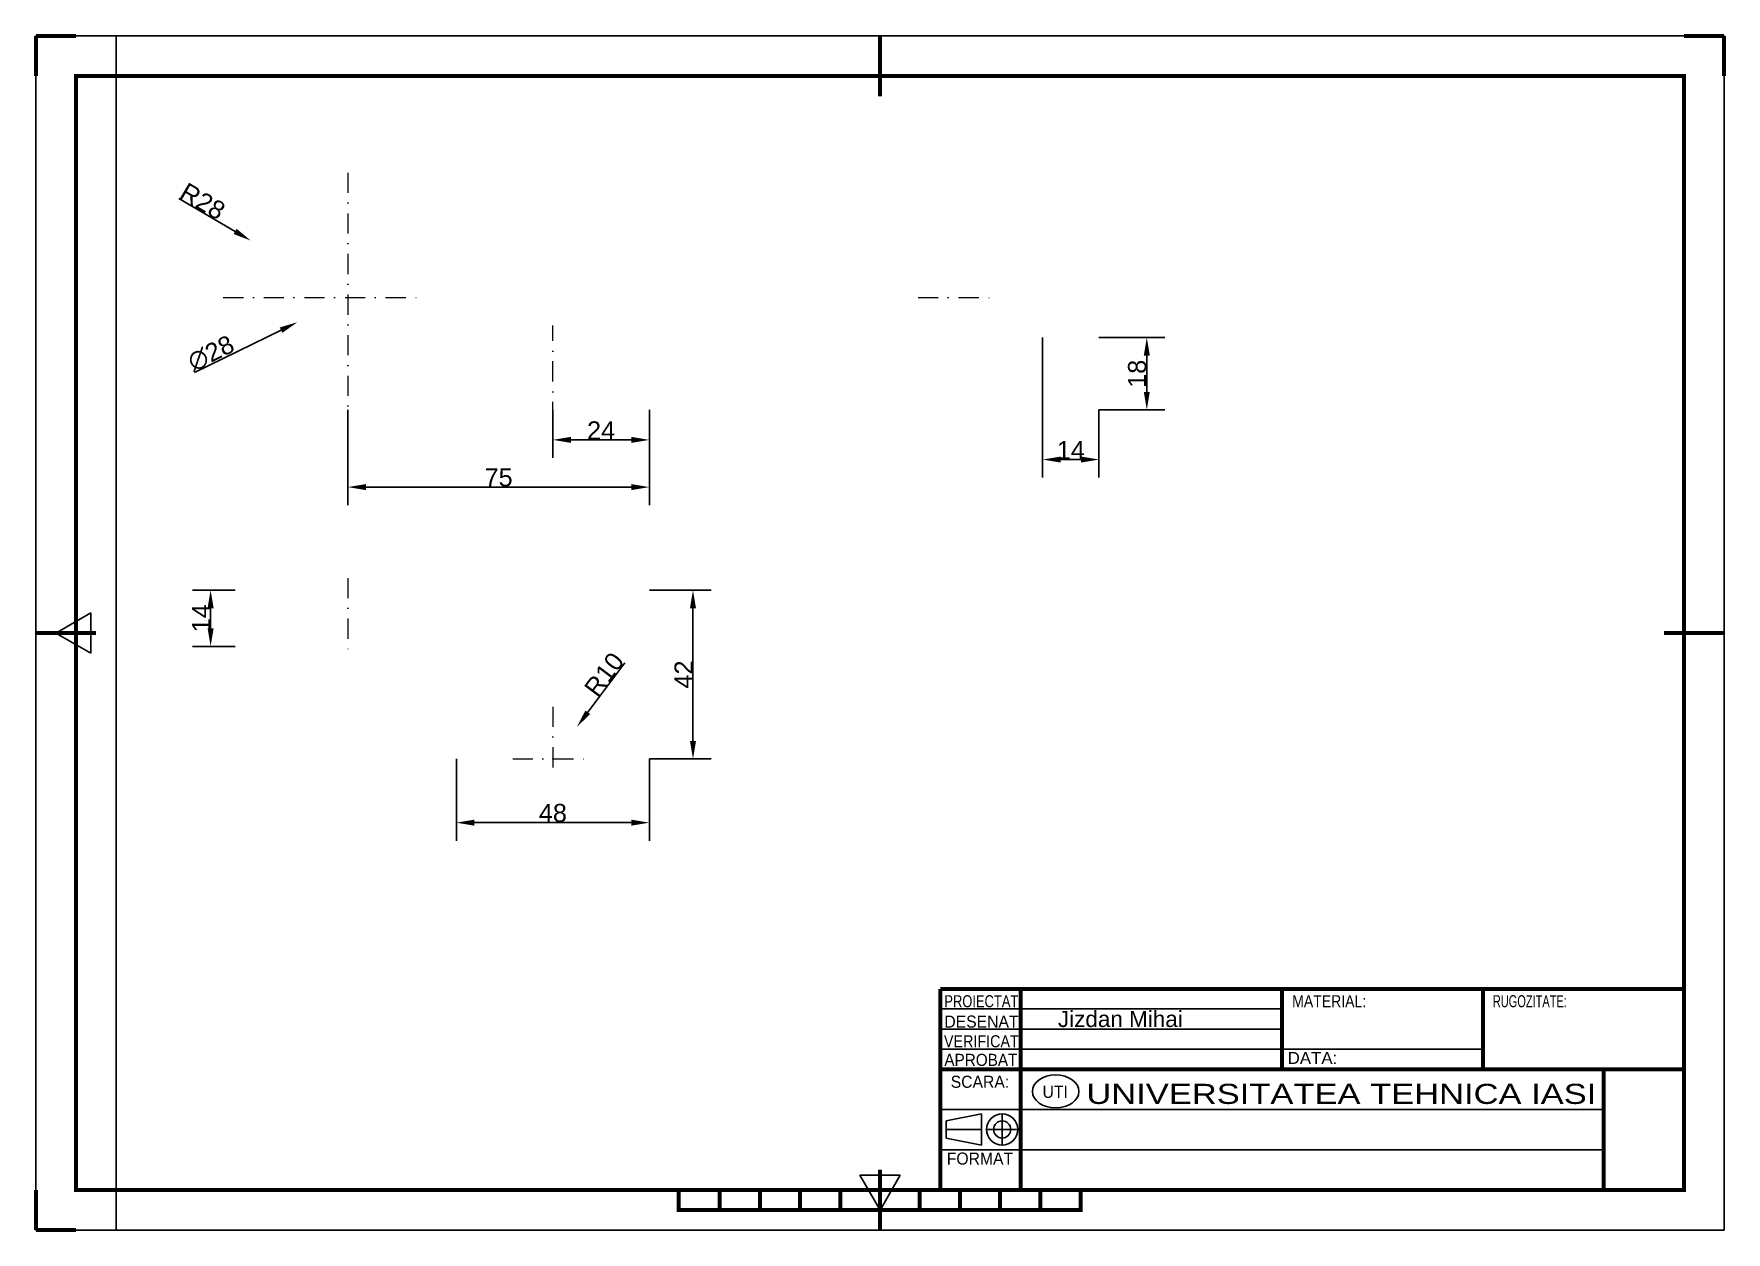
# Paper-space layout 'Layout1' of a CAD drawing. Header units: inches, sheet in millimetres. Extents: x 0 to 420, y 0 to 298.
import ezdxf
from ezdxf.enums import TextEntityAlignment as Align

# ---------------------------------------------------------------- set-up
doc = ezdxf.new("R2010")
doc.units = ezdxf.units.IN
doc.header["$LTSCALE"] = 10
doc.header["$MEASUREMENT"] = 0
doc.linetypes.add('DASHDOT', pattern=[1, 0.5, -0.25, 0, -0.25])
doc.layers.add('axe', color=240, linetype='DASHDOT', lineweight=20)
doc.layers.add('FORMAT', color=222, linetype='Continuous')
doc.styles.get("Standard").update_dxf_attribs({"font": 'arial.ttf'})
doc.styles.add('Text 4.5', font='arial.ttf')
doc.dimstyles.new('Cote 4.5', dxfattribs={"dimtxt": 4.5, "dimasz": 4.5, "dimexe": 4.5, "dimexo": 0, "dimgap": 0.09, "dimtad": 1, "dimdec": 0, "dimzin": 0, "dimdsep": 46, "dimtxsty": 'Text 4.5', "dimcen": 0.09, "dimadec": 0, "dimazin": 0, "dimtfac": 1, "dimtdec": 0, "dimtofl": 0, "dimtmove": 0, "dimatfit": 0, "dimfxl": 1, "dimtolj": 1, "dimtzin": 0, "dimarcsym": 1})

# ---------------------------------------------------------------- blocks, each defined once
blk = doc.blocks.new('*D22')
at = {"color": 0, "lineweight": -2, "transparency": 16777216}
for p, q in [((128.6188786599662, 203.9634135779527), (128.6188786599662, 192.0306154119529)), ((152.6188786599662, 203.9634135779527), (152.6188786599662, 192.0306154119529)), ((133.1188786599662, 196.5306154119529), (148.1188786599662, 196.5306154119529))]:
    blk.add_line(p, q, dxfattribs=at)
at = {"color": 0, "transparency": 16777216}
for points in [[(133.1188786599662, 197.2806154119529), (133.1188786599662, 195.7806154119529), (128.6188786599662, 196.5306154119529)], [(148.1188786599662, 197.2806154119529), (148.1188786599662, 195.7806154119529), (152.6188786599662, 196.5306154119529)]]:
    blk.add_solid(points, dxfattribs=at)
at = {"layer": 'Defpoints', "color": 0, "transparency": 16777216}
for p in [(128.6188786599662, 203.9634135779527), (152.6188786599662, 203.9634135779527), (152.6188786599662, 196.5306154119529)]:
    blk.add_point(p, dxfattribs=at)
at = {"color": 0, "transparency": 16777216, "insert": (140.6188786599662, 198.8798241431944), "char_height": 4.5, "attachment_point": 5, "style": 'Text 4.5'}
blk.add_mtext('\\A1;24', dxfattribs=at)
blk = doc.blocks.new('*D23')
at = {"color": 0, "lineweight": -2, "transparency": 16777216}
for p, q in [((77.61887865996619, 203.9634135779527), (77.61887865996619, 180.2838464783193)), ((152.6188786599662, 203.9634135779527), (152.6188786599662, 180.2838464783193)), ((82.11887865996619, 184.7838464783193), (148.1188786599662, 184.7838464783193))]:
    blk.add_line(p, q, dxfattribs=at)
at = {"color": 0, "transparency": 16777216}
for points in [[(82.11887865996619, 185.5338464783193), (82.11887865996619, 184.0338464783193), (77.61887865996619, 184.7838464783193)], [(148.1188786599662, 185.5338464783193), (148.1188786599662, 184.0338464783193), (152.6188786599662, 184.7838464783193)]]:
    blk.add_solid(points, dxfattribs=at)
at = {"layer": 'Defpoints', "color": 0, "transparency": 16777216}
for p in [(77.61887865996619, 203.9634135779527), (152.6188786599662, 203.9634135779527), (152.6188786599662, 184.7838464783193)]:
    blk.add_point(p, dxfattribs=at)
at = {"color": 0, "transparency": 16777216, "insert": (115.1188786599662, 187.1622161918255), "char_height": 4.5, "attachment_point": 5, "style": 'Text 4.5'}
blk.add_mtext('\\A1;75', dxfattribs=at)
blk = doc.blocks.new('*D24')
at = {"color": 0, "lineweight": -2, "transparency": 16777216}
for p, q in [((49.56503221063076, 248.3716950052403), (35.56818528792752, 256.5582445330259)), ((77.52887865996684, 231.9634135779526), (77.70887865996684, 231.9634135779526)), ((77.61887865996684, 231.8734135779526), (77.61887865996685, 232.0534135779526))]:
    blk.add_line(p, q, dxfattribs=at)
at = {"color": 0, "transparency": 16777216}
blk.add_solid([(49.94368485895279, 249.0190914617635), (49.18637956230874, 247.7242985487172), (53.44941094976963, 246.0997791153082)], dxfattribs=at)
at = {"layer": 'Defpoints', "color": 0, "transparency": 16777216}
for p in [(53.44941094976963, 246.0997791153082), (77.61887865996685, 231.9634135779526)]:
    blk.add_point(p, dxfattribs=at)
at = {"color": 0, "transparency": 16777216, "insert": (41.49611675576449, 255.8570619558998), "char_height": 4.5, "attachment_point": 5, "rotation": 329.67726381859524, "style": 'Text 4.5'}
blk.add_mtext('\\A1;R28', dxfattribs=at)
blk = doc.blocks.new('*D25')
at = {"color": 0, "lineweight": -2, "transparency": 16777216}
for p, q in [((77.52887865996685, 231.9634135779527), (77.70887865996686, 231.9634135779527)), ((77.61887865996687, 231.8734135779527), (77.61887865996688, 232.0534135779527)), ((61.01196221874383, 223.8110932754722), (39.49922207711158, 213.2505085432411))]:
    blk.add_line(p, q, dxfattribs=at)
at = {"color": 0, "transparency": 16777216}
blk.add_solid([(60.68146274702164, 224.4843466447109), (61.34246169046601, 223.1378399062334), (65.05148243417645, 225.7940901058053)], dxfattribs=at)
at = {"layer": 'Defpoints', "color": 0, "transparency": 16777216}
for p in [(90.18627488575729, 238.1327370501001), (65.05148243417645, 225.7940901058053)]:
    blk.add_point(p, dxfattribs=at)
at = {"color": 0, "transparency": 16777216, "insert": (43.56729448259459, 218.0474679901386), "char_height": 4.5, "attachment_point": 5, "rotation": 26.146379870223498, "style": 'Text 4.5'}
blk.add_mtext('\\A1;∅28', dxfattribs=at)
blk = doc.blocks.new('*D26')
at = {"color": 0, "lineweight": -2, "transparency": 16777216}
for p, q in [((49.61887865996621, 159.1749801050942), (38.97438645181093, 159.1749801050942)), ((43.47438645181093, 154.6749801050942), (43.47438645181093, 149.6749801050942)), ((49.61887865996621, 145.1749801050942), (38.97438645181093, 145.1749801050942))]:
    blk.add_line(p, q, dxfattribs=at)
at = {"color": 0, "transparency": 16777216}
for points in [[(42.72438645181093, 154.6749801050942), (44.22438645181093, 154.6749801050942), (43.47438645181093, 159.1749801050942)], [(42.72438645181093, 149.6749801050942), (44.22438645181093, 149.6749801050942), (43.47438645181093, 145.1749801050942)]]:
    blk.add_solid(points, dxfattribs=at)
at = {"layer": 'Defpoints', "color": 0, "transparency": 16777216}
for p in [(49.61887865996621, 159.1749801050942), (43.47438645181093, 145.1749801050942), (49.61887865996621, 145.1749801050942)]:
    blk.add_point(p, dxfattribs=at)
at = {"color": 0, "transparency": 16777216, "insert": (41.12517772056949, 152.1749801050942), "char_height": 4.5, "attachment_point": 5, "rotation": 90, "style": 'Text 4.5'}
blk.add_mtext('\\A1;14', dxfattribs=at)
blk = doc.blocks.new('*D27')
at = {"color": 0, "lineweight": -2, "transparency": 16777216}
for p, q in [((152.6188786599662, 159.1749801050942), (167.9748704536569, 159.1749801050942)), ((163.4748704536569, 154.6749801050942), (163.4748704536569, 121.6749801050942)), ((152.6188786599662, 117.1749801050942), (167.9748704536569, 117.1749801050942))]:
    blk.add_line(p, q, dxfattribs=at)
at = {"color": 0, "transparency": 16777216}
for points in [[(162.7248704536569, 154.6749801050942), (164.2248704536569, 154.6749801050942), (163.4748704536569, 159.1749801050942)], [(162.7248704536569, 121.6749801050942), (164.2248704536569, 121.6749801050942), (163.4748704536569, 117.1749801050942)]]:
    blk.add_solid(points, dxfattribs=at)
at = {"layer": 'Defpoints', "color": 0, "transparency": 16777216}
for p in [(152.6188786599662, 159.1749801050942), (152.6188786599662, 117.1749801050942), (163.4748704536569, 117.1749801050942)]:
    blk.add_point(p, dxfattribs=at)
at = {"color": 0, "transparency": 16777216, "insert": (161.1256617224155, 138.1749801050942), "char_height": 4.5, "attachment_point": 5, "rotation": 90, "style": 'Text 4.5'}
blk.add_mtext('\\A1;42', dxfattribs=at)
blk = doc.blocks.new('*D28')
at = {"color": 0, "lineweight": -2, "transparency": 16777216}
for p, q in [((104.6188786599662, 117.1749801050942), (104.6188786599662, 96.83283980926376)), ((152.6188786599662, 117.1749801050942), (152.6188786599662, 96.83283980926376)), ((109.1188786599662, 101.3328398092638), (148.1188786599662, 101.3328398092638))]:
    blk.add_line(p, q, dxfattribs=at)
at = {"color": 0, "transparency": 16777216}
for points in [[(109.1188786599662, 102.0828398092638), (109.1188786599662, 100.5828398092638), (104.6188786599662, 101.3328398092638)], [(148.1188786599662, 102.0828398092638), (148.1188786599662, 100.5828398092638), (152.6188786599662, 101.3328398092638)]]:
    blk.add_solid(points, dxfattribs=at)
at = {"layer": 'Defpoints', "color": 0, "transparency": 16777216}
for p in [(104.6188786599662, 117.1749801050942), (152.6188786599662, 117.1749801050942), (152.6188786599662, 101.3328398092638)]:
    blk.add_point(p, dxfattribs=at)
at = {"color": 0, "transparency": 16777216, "insert": (128.6188786599662, 103.7204182540114), "char_height": 4.5, "attachment_point": 5, "style": 'Text 4.5'}
blk.add_mtext('\\A1;48', dxfattribs=at)
blk = doc.blocks.new('*D29')
at = {"color": 0, "lineweight": -2, "transparency": 16777216}
for p, q in [((250.4661502279082, 221.9634135779527), (250.4661502279082, 187.1361284174258)), ((264.4661502279082, 203.9634135779527), (264.4661502279082, 187.1361284174258)), ((254.9661502279082, 191.6361284174258), (259.9661502279082, 191.6361284174258))]:
    blk.add_line(p, q, dxfattribs=at)
at = {"color": 0, "transparency": 16777216}
for points in [[(254.9661502279082, 192.3861284174258), (254.9661502279082, 190.8861284174258), (250.4661502279082, 191.6361284174258)], [(259.9661502279082, 192.3861284174258), (259.9661502279082, 190.8861284174258), (264.4661502279082, 191.6361284174258)]]:
    blk.add_solid(points, dxfattribs=at)
at = {"layer": 'Defpoints', "color": 0, "transparency": 16777216}
for p in [(250.4661502279082, 221.9634135779527), (264.4661502279082, 203.9634135779527), (264.4661502279082, 191.6361284174258)]:
    blk.add_point(p, dxfattribs=at)
at = {"color": 0, "transparency": 16777216, "insert": (257.4661502279082, 193.9853371486672), "char_height": 4.5, "attachment_point": 5, "style": 'Text 4.5'}
blk.add_mtext('\\A1;14', dxfattribs=at)
blk = doc.blocks.new('*D30')
at = {"color": 0, "lineweight": -2, "transparency": 16777216}
for p, q in [((264.4661502279083, 221.9634135779528), (280.873287018109, 221.9634135779528)), ((276.373287018109, 208.4634135779528), (276.373287018109, 217.4634135779528)), ((264.4661502279083, 203.9634135779528), (280.873287018109, 203.9634135779528))]:
    blk.add_line(p, q, dxfattribs=at)
at = {"color": 0, "transparency": 16777216}
for points in [[(275.623287018109, 217.4634135779528), (277.123287018109, 217.4634135779528), (276.373287018109, 221.9634135779528)], [(275.623287018109, 208.4634135779528), (277.123287018109, 208.4634135779528), (276.373287018109, 203.9634135779528)]]:
    blk.add_solid(points, dxfattribs=at)
at = {"layer": 'Defpoints', "color": 0, "transparency": 16777216}
for p in [(264.4661502279083, 221.9634135779528), (276.373287018109, 221.9634135779528), (264.4661502279083, 203.9634135779528)]:
    blk.add_point(p, dxfattribs=at)
at = {"color": 0, "transparency": 16777216, "insert": (273.9857085733614, 212.9634135779527), "char_height": 4.5, "attachment_point": 5, "rotation": 90, "style": 'Text 4.5'}
blk.add_mtext('\\A1;18', dxfattribs=at)
blk = doc.blocks.new('*D31')
at = {"color": 0, "lineweight": -2, "transparency": 16777216}
for p, q in [((137.3133916426609, 128.7790933410874), (146.5579858513118, 141.1173713138184)), ((128.5288786599669, 117.1749801050937), (128.7088786599669, 117.1749801050937)), ((128.6188786599669, 117.0849801050937), (128.6188786599669, 117.2649801050937))]:
    blk.add_line(p, q, dxfattribs=at)
at = {"color": 0, "transparency": 16777216}
blk.add_solid([(136.713178889075, 129.2288095298475), (137.9136043962468, 128.3293771523274), (134.6150945101007, 125.1778168195721)], dxfattribs=at)
at = {"layer": 'Defpoints', "color": 0, "transparency": 16777216}
for p in [(134.6150945101007, 125.1778168195721), (128.6188786599669, 117.1749801050937)]:
    blk.add_point(p, dxfattribs=at)
at = {"color": 0, "transparency": 16777216, "insert": (141.3740972696341, 138.1805141595939), "char_height": 4.5, "attachment_point": 5, "rotation": 53.157199526514184, "style": 'Text 4.5'}
blk.add_mtext('\\A1;R10', dxfattribs=at)

psp = doc.layouts.get("Layout1")

# ---------------------------------------------------------------- linework, layer by layer
at = {"layer": 'axe'}
for p, q in [((77.61887865996619, 262.9634135779527), (77.61887865996619, 200.9634135779527)), ((46.61887865996619, 231.9634135779527), (94.61887865996619, 231.9634135779527)), ((219.4661502279082, 231.9634135779527), (239.4661502279082, 231.9634135779527)), ((128.6188786599662, 200.9634135779527), (128.6188786599662, 224.9634135779527)), ((77.61887865996619, 162.1749801050942), (77.61887865996619, 142.1749801050942)), ((128.6188786599662, 130.1749801050942), (128.6188786599662, 114.1749801050942)), ((118.6188786599662, 117.1749801050942), (138.6188786599662, 117.1749801050942))]:
    psp.add_line(p, q, dxfattribs=at)
at = {"layer": 'FORMAT'}
for p, q in [((420, 297), (0, 297)), ((0, 297), (0, 0)), ((20, 0), (20, 297)), ((420, 0), (420, 297)), ((245, 60), (270, 60)), ((225, 55), (310, 55)), ((225, 50), (310, 50)), ((225, 45), (360, 45)), ((390, 30), (225, 30)), ((226.4694432676224, 27.17688377115064), (235.2347557639969, 28.93004182688856)), ((226.4694432676224, 25.03686162561007), (226.4694432676224, 27.17688377115064)), ((235.2347557639969, 28.93004182688856), (235.2347557639969, 25.03686162561008)), ((240.3942610737085, 28.93004182688856), (240.3942610737085, 21.14368142433159)), ((235.2347557639969, 25.03686162561007), (226.4694432676224, 25.03686162561007)), ((226.4694432676224, 25.03686162561007), (226.4694432676224, 22.89683948006951)), ((226.4694432676224, 22.89683948006951), (235.2347557639969, 21.14368142433159)), ((235.2347557639969, 21.14368142433159), (235.2347557639969, 25.03686162561007)), ((236.5010808724301, 25.03686162561007), (244.287441274987, 25.03686162561007)), ((390, 20), (225, 20)), ((420, 0), (420, 10)), ((0, 0), (420, 0)), ((420, 0), (410, 0))]:
    psp.add_line(p, q, dxfattribs=at)
at = {"layer": 'FORMAT', "const_width": 1}
for points in [[(0, 297), (10, 297)], [(0, 297), (0, 287)], [(210, 297), (210, 282)], [(420, 297), (410, 297)], [(420, 297), (420, 287)], [(0, 148.5), (15, 148.5)], [(420, 148.5), (405, 148.5)], [(410, 60), (225, 60)], [(225, 60), (225, 10)], [(245, 60), (245, 10)], [(310, 60), (310, 40)], [(360, 60), (360, 40)], [(410, 40), (225, 40)], [(245, 40), (245, 10)], [(390, 10), (390, 40)], [(210, 0), (210, 15)], [(0, 0), (0, 10)], [(170.1082863668325, 10), (170.1082863668325, 5)], [(180.1082863668325, 10), (180.1082863668325, 5)], [(190.1082863668325, 10), (190.1082863668325, 5)], [(200.1082863668325, 10), (200.1082863668325, 5)], [(219.8917136331675, 10), (219.8917136331675, 5)], [(229.8917136331675, 10), (229.8917136331675, 5)], [(239.8917136331675, 10), (239.8917136331675, 5)], [(249.8917136331675, 10), (249.8917136331675, 5)], [(0, 0), (10, 0)]]:
    psp.add_lwpolyline(points, dxfattribs=at)
for points in [[(10, 10), (410, 10), (410, 287), (10, 287)], [(259.8917136331675, 10), (159.8917136331675, 10), (159.8917136331675, 5), (259.8917136331675, 5)]]:
    psp.add_lwpolyline(points, close=True, dxfattribs=at)
at = {"layer": 'FORMAT'}
for points in [[(13.66025403784437, 143.5), (13.66025403784437, 153.5), (5, 148.5)], [(215, 13.66025403784438), (205, 13.66025403784438), (210, 5)]]:
    psp.add_lwpolyline(points, close=True, dxfattribs=at)
for radius in [3.893180201278483, 2.14002214554057]:
    psp.add_circle((240.3942610737085, 25.03686162561007), radius, dxfattribs=at)
psp.add_ellipse((253.6955624004931, 34.50603433058131), major_axis=(5.775137028191239, 0), ratio=0.71127552099012, dxfattribs=at)
for p in [(160.1082863668325, 10), (175.8917136331675, 10), (181.1082863668325, 10), (196.8917136331675, 10), (202.1082863668325, 10), (217.8917136331675, 10), (238.8917136331675, 10), (259.8917136331675, 10), (159.8917136331675, 5), (176.1082863668325, 5), (180.8917136331675, 5), (197.1082863668325, 5), (201.8917136331675, 5), (222.8917136331675, 5), (243.8917136331675, 5)]:
    psp.add_point(p, dxfattribs=at)

# ---------------------------------------------------------------- texts
at = {"color": 7, "insert": (254.2629390432767, 54.50734886744476), "char_height": 4, "attachment_point": 1}
psp.add_mtext_dynamic_manual_height_columns('Jizdan Mihai', width=65.29977997578499, gutter_width=12.5, heights=[0], dxfattribs=at)
at = {"layer": 'FORMAT'}
for s, height, width, p, p2 in [('PROIECTAT', 3, 0.7674219502073956, (226.008374874491, 55.42812559544927), (244.4139381550449, 55.42812559544927)), ('MATERIAL:', 3, 0.8319475771372375, (312.5406730829454, 55.42812559544927), (330.9462363634993, 55.42812559544927)), ('RUGOZITATE:', 3, 0.6533148294058746, (362.456412210151, 55.42812559544927), (380.8619754907049, 55.42812559544927)), ('DESENAT', 3, 0.9326075042250721, (226.008374874491, 50.3658257573743), (244.469041426406, 50.3658257573743)), ('VERIFICAT', 3, 0.8509633099681849, (225.89815832573, 45.46859847426185), (244.5241547038058, 45.46859847426185)), ('APROBAT', 3, 0.9079873136876516, (226.008374874491, 40.84650280454662), (244.1935150635654, 40.84650280454662)), ('UNIVERSITATEA TEHNICA IASI', 5, 1.228774731372134, (261.339737954293, 31.38701918731658), (388.1985753302633, 31.38701918731658))]:
    psp.add_text(s, height=height, dxfattribs=dict(at, width=width)).set_placement(p, p2, align=Align.FIT)
psp.add_text('DATA:', height=3, dxfattribs=at).set_placement((311.4204431281444, 41.31872875144472))
at = {"layer": 'FORMAT', "width": 0.9326075042250721}
for s, p in [('SCARA:', (234.8666535038228, 34.49592304872476)), ('FORMAT', (234.8666535038228, 15.3960215867055))]:
    psp.add_text(s, height=3, dxfattribs=at).set_placement(p, align=Align.BOTTOM_CENTER)
psp.add_text('UTI', height=3, dxfattribs=at).set_placement((253.5733185896715, 34.38863230107381), align=Align.MIDDLE_CENTER)

# ---------------------------------------------------------------- dimensions: what is measured, and where the dimension line sits
for center, mpoint, picture, middle in [((77.61887865996685, 231.9634135779526), (53.44941094976963, 246.0997791153082), '*D24', (40.29069955419081, 253.7961155228323)), ((128.6188786599669, 117.1749801050937), (134.6150945101007, 125.1778168195721), '*D31', (143.2848373132665, 136.7488705882106))]:
    dim = psp.add_radius_dim(center=center, mpoint=mpoint, dimstyle='Cote 4.5', override={"dimlfac": -1})
    dim.commit()
    dim.dimension.update_dxf_attribs({"geometry": picture, "text_midpoint": middle, "dimtype": 164})
dim = psp.add_diameter_dim_2p(p1=(90.18627488575729, 238.1327370501001), p2=(65.05148243417645, 225.7940901058053), dimstyle='Cote 4.5', override={"dimlfac": -1})
dim.commit()
dim.dimension.update_dxf_attribs({"geometry": '*D25', "text_midpoint": (44.67487801916576, 215.7912333770414), "dimtype": 163})
for base, p1, p2, picture, middle in [((264.4661502279082, 191.6361284174258), (250.4661502279082, 221.9634135779527), (264.4661502279082, 203.9634135779527), '*D29', (257.4661502279082, 193.9853371486672)), ((152.6188786599662, 184.7838464783193), (77.61887865996619, 203.9634135779527), (152.6188786599662, 203.9634135779527), '*D23', (115.1188786599662, 187.1622161918255)), ((152.6188786599662, 196.5306154119529), (128.6188786599662, 203.9634135779527), (152.6188786599662, 203.9634135779527), '*D22', (140.6188786599662, 198.8798241431944)), ((152.6188786599662, 101.3328398092638), (104.6188786599662, 117.1749801050942), (152.6188786599662, 117.1749801050942), '*D28', (128.6188786599662, 103.7204182540114))]:
    dim = psp.add_linear_dim(base=base, p1=p1, p2=p2, dimstyle='Cote 4.5', override={"dimlfac": -1})
    dim.commit()
    dim.dimension.update_dxf_attribs({"geometry": picture, "text_midpoint": middle})
for base, p1, p2, picture, middle in [((276.373287018109, 221.9634135779528), (264.4661502279082, 203.9634135779527), (264.4661502279082, 221.9634135779527), '*D30', (273.9857085733614, 212.9634135779527)), ((43.47438645181093, 145.1749801050942), (49.61887865996619, 159.1749801050942), (49.61887865996619, 145.1749801050942), '*D26', (41.12517772056949, 152.1749801050942)), ((163.4748704536569, 117.1749801050942), (152.6188786599662, 159.1749801050942), (152.6188786599662, 117.1749801050942), '*D27', (161.1256617224155, 138.1749801050942))]:
    dim = psp.add_linear_dim(base=base, p1=p1, p2=p2, angle=90, dimstyle='Cote 4.5', override={"dimlfac": -1})
    dim.commit()
    dim.dimension.update_dxf_attribs({"geometry": picture, "text_midpoint": middle})

doc.saveas('drawing.dxf')
